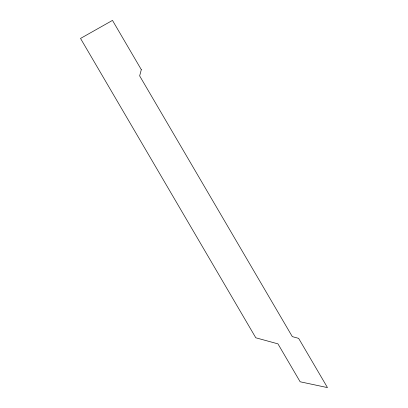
<?xml version="1.0" encoding="UTF-8"?>
<svg xmlns="http://www.w3.org/2000/svg" width="408" height="408" viewBox="0 0 408 408"><rect width="100%" height="100%" fill="white"/><g stroke="black" fill="none" stroke-linecap="round" stroke-linejoin="round"><path stroke-width="0.61" d="M141.311 69.641L139.653 75.888L292.306 336.62L298.641 338.36L327.471 387.6L300.15 381.781L277.95 343.862L255.796 337.783L80.529 38.439L112.481 20.4L141.311 69.641"/></g></svg>
